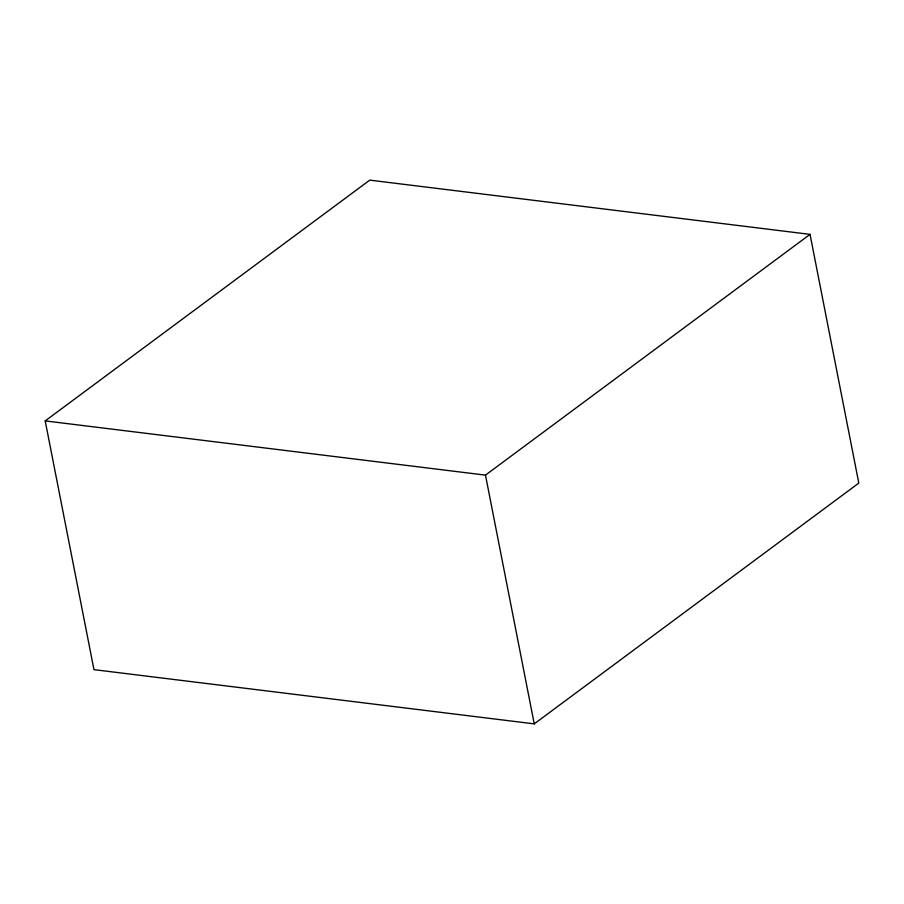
<?xml version="1.0" encoding="UTF-8"?>
<svg xmlns="http://www.w3.org/2000/svg" width="904" height="904" viewBox="0 0 904 904"><rect width="100%" height="100%" fill="white"/><g stroke="black" fill="none" stroke-linecap="round" stroke-linejoin="round"><path stroke-width="1.36" d="M45.2 420.902L369.759 180.133L810.04 234.362L858.8 483.098L534.241 723.867L93.959 669.638L45.2 420.902L485.482 475.131L810.04 234.362M485.482 475.131L534.241 723.867"/></g></svg>
